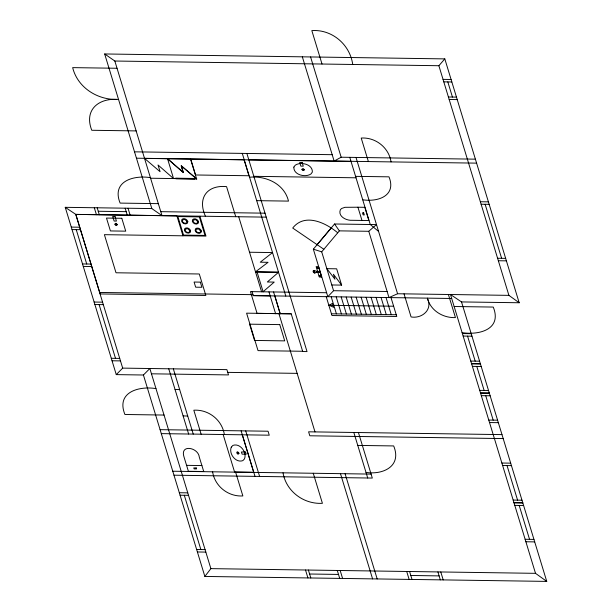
<?xml version="1.0" encoding="UTF-8"?>
<svg xmlns="http://www.w3.org/2000/svg" width="612" height="612" viewBox="0 0 612 612"><rect width="100%" height="100%" fill="white"/><g stroke="black" fill="none" stroke-linecap="round" stroke-linejoin="round"><path stroke-width="0.92" d="M210.88 568.632L149.848 368.516L143.422 375.003L204.859 576.443L210.88 568.632L535.515 573.337L546.753 581.4L461.517 301.923L450.478 294.517L535.515 573.337M313.344 249.183L334.55 223.992L376.487 224.596L368.768 231.29L339.362 230.862L321.705 251.838L333.555 290.708L327.833 296.69L313.344 249.183L321.705 251.838M317.131 244.693L331 228.215M114.834 61.024L161.989 215.631L151.822 208.577L104.667 53.963L114.834 61.024L438.873 65.721L444.809 58.89L519.183 302.756L461.517 301.923M151.822 208.577L65.247 207.323L116.265 374.613L122.683 368.118L226.907 369.633L228.513 374.919L151.455 373.802M262.999 291.802L274.237 282.086L267.337 281.987L278.537 272.279L255.533 271.942M475.386 159.166L341.167 157.223L334.137 161.071L302.343 56.832M519.183 302.756L508.909 295.367L397.578 293.752L388.987 297.577L368.768 231.29M118.544 99.473C98.784 97.645 83.729 109.793 91.769 130.272L136.155 130.914M246.888 153.459L307.025 351.586L302.711 351.525L291.213 313.818L257.071 313.367L250.438 291.618L326.624 292.727M357.936 207.216L344.961 207.315L341.634 208.478L340.387 209.656C337.648 216.411 346.377 220.725 352.091 220.289L368.86 220.534L364.828 207.315L357.936 207.216L361.967 220.435M104.667 53.963L444.809 58.89M117.045 68.269L72.667 67.626C77.479 87.187 96.795 99.68 116.418 99.442M443.034 79.369L451.09 79.484M443.792 81.847L451.847 81.962M448.42 97.002L456.468 97.124M449.17 99.481L457.225 99.603M134.51 151.83L332.194 154.691M136.461 158.202L476.603 163.136M248.847 159.893L351.005 161.377M355.572 176.355L388.98 176.837C396.706 195.741 377.971 202.205 362.725 199.787M253.85 176.317L356.016 177.801M249.551 177.212C266.006 175.606 284.427 183.883 288.489 201.111L256.703 200.652M150.407 177.648C133.378 174.925 111.33 181.427 120.128 203.1L158.34 203.651M174.558 178.383L195.496 178.681M150.583 178.23L196.59 178.895L190.539 159.059L144.531 158.393L160.084 171.72L158.026 164.972L173.548 178.566L167.535 158.73L183.172 172.446L181.137 165.768L196.59 178.895M480.359 201.738L488.407 201.861M481.116 204.224L489.164 204.339M160.78 211.668L265.103 213.183M98.241 211.255L126.202 211.66M65.247 207.323L75.796 214.384L266.312 217.145M75.796 214.384L176.914 215.914L182.98 235.811L104.392 234.671L116.012 272.776L199.29 273.985L205.846 295.481L100.207 293.951L75.796 214.384L122.683 368.118M71.275 227.098L79.713 227.22M72.032 229.577L80.47 229.699M182.965 235.75L205.969 236.079L199.917 216.243M249.497 252.236L272.539 252.572L260.253 262.204L268.071 262.318L255.479 271.85L278.498 272.218M497.594 258.256L505.65 258.379M498.352 260.735L506.399 260.857M82.513 263.94L90.951 264.063M316.458 267.658L318.798 267.696M83.27 266.419L91.708 266.541M319.931 271.399L316.626 271.353L313.91 270.405L313.03 271.047L313.451 272.439L314.736 273.113L316.901 272.241L320.198 272.294M318.982 275.928L321.331 275.997M331.811 284.962L341.626 285.108L336.661 268.813L326.839 268.668L334.948 279.225L333.433 274.252L341.626 285.108M333.555 290.708L387.128 291.488M99.611 292.452L252.963 294.678M252.037 291.641L253.246 295.611L451.694 298.488M454.135 306.505L493.257 307.071C502.245 329.294 479.28 335.384 462.106 332.637M328.843 305.273L393.638 306.214M94.133 302.053L102.571 302.175M94.891 304.531L103.329 304.654M331.436 313.803L396.232 314.736M291.213 313.818L246.598 313.168L258.027 350.622L302.634 351.273M462.389 333.578L471.209 333.701M463.146 336.057L471.967 336.187M470.781 361.072L479.601 361.202M111.285 358.288L119.722 358.41M471.531 363.551L480.351 363.681M471.638 363.888L480.458 364.018M112.042 360.774L120.48 360.896M472.395 366.366L481.216 366.496M227.733 372.364L297.141 373.366M116.265 374.613L143.422 375.003M479.709 390.357L488.529 390.487M480.466 392.835L489.286 392.965M480.573 393.179L489.386 393.302M155.968 388.589C138.618 385.82 115.92 392.284 124.917 414.485L164.039 415.051M175.063 389.523L179.66 389.592M481.323 395.658L490.143 395.788M488.774 420.069L497.594 420.199M183.118 415.938L187.716 415.999M489.531 422.548L498.352 422.678M160.092 429.662L268.048 431.223L269.257 435.193L161.308 433.625M501.985 434.612L308.593 431.812L309.81 435.782L503.202 438.582M357.775 445.414L393.677 445.934C402.023 466.092 383.288 475.027 366.007 472.41M501.871 463.032L510.691 463.154M502.628 465.51L511.448 465.633M186.576 465.342L201.906 465.564L203.72 471.508L188.389 471.286L183.975 456.827C179.806 443.822 198.311 447.456 199.275 457.049L201.906 465.564M172.775 471.225L371.102 474.101M173.984 475.195L372.31 478.071L358.425 432.531M179.331 492.729L187.762 492.851M180.089 495.207L188.519 495.33M513.177 500.081L521.998 500.211M513.927 502.559L522.747 502.689M514.034 502.911L522.855 503.033M514.791 505.382L523.612 505.512M525.127 539.279L533.947 539.409M525.884 541.758L534.704 541.888M196.643 549.492L205.081 549.614M197.401 551.97L205.831 552.093M309.596 574.01L338.505 574.431M410.797 575.479L439.118 575.892M204.859 576.443L546.753 581.4M253.246 295.611L270.175 295.879M337.732 232.797C325.798 222.753 304.722 212.616 292.712 228.047L323.863 249.275M378.576 231.428L370.26 224.512L349.781 157.345M196.827 179.033L181.336 165.798L183.401 172.561L167.78 158.898M334.55 223.992L339.362 230.862M427.421 298.136C430.458 310.59 443.065 318.133 455.443 317.582L448.397 294.487M447.816 81.901L452.444 97.063M485.14 204.278L501.618 258.318M438.873 65.721L508.909 295.367M467.56 336.118L475.187 361.134M476.802 366.435L484.123 390.418M485.737 395.719L493.18 420.138M507.042 465.571L517.584 500.149M519.198 505.451L529.541 539.34M391.053 161.897C388.842 147.591 375.623 137.126 361.21 138.052L368.386 161.568M352.734 64.474C349.949 44.546 332.094 29.2 311.829 30.6L322.019 64.023M404.027 293.844L411.073 316.94C421.446 318.852 432.546 310.246 427.765 299.253M356.008 157.437L397.578 293.752M391.037 297.692L396.767 316.473L331.964 315.532L326.242 296.751M386.05 297.623L391.252 314.667M310.582 56.947L341.167 157.223M381.069 297.547L386.264 314.591M376.082 297.478L381.284 314.522M371.102 297.401L376.296 314.453M366.114 297.333L371.316 314.377M361.134 297.256L366.328 314.308M440.778 571.968L443.203 579.901M356.146 297.187L361.348 314.231M437.909 571.922L440.326 579.855M351.158 297.111L356.36 314.163M346.178 297.042L351.372 314.086M341.19 296.973L346.392 314.017M336.21 296.897L341.404 313.941M331.222 296.828L336.424 313.872M409.589 571.509L412.014 579.449M317.59 271.361L316.136 266.603L318.477 266.633L321.66 277.083L319.326 277.052L317.865 272.256M316.863 271.353L317.131 272.248M406.712 571.47L409.13 579.403M353.82 432.47L367.713 478.003M345.091 473.726L377.183 578.944M340.486 473.657L372.578 578.875M242.283 153.39L285.804 296.086M273.564 291.955L280.227 313.826L274.872 295.925M278.98 313.811L314.996 431.904M268.959 291.886L275.63 313.757M257.063 271.965L263.114 291.802M238.711 216.747L261.584 291.779M235.735 216.702L226.562 186.622C206.833 184.709 197.248 198.372 205.456 216.266M313.252 473.26L322.417 503.309C303.812 504.426 286.179 491.421 283.012 472.824M340.173 570.506L342.59 578.439M337.288 570.461L339.714 578.401M308.379 570.047L310.804 577.98M305.51 570.002L307.928 577.935M245.718 430.902L259.61 476.434M241.12 430.833L255.005 476.366M242.275 434.803L253.72 472.311L234.587 472.036L223.143 434.52M224.352 434.543C222.08 419.924 208.531 409.275 193.82 410.216L201.134 434.206M235.605 472.135L242.857 495.934C228.261 496.875 214.85 486.295 212.601 471.806M128.015 208.233L130.134 215.172M125.146 208.187L127.258 215.133M173.341 368.852L193.239 434.092M168.736 368.791L188.634 434.023M97.186 207.782L99.297 214.728M184.304 495.269L200.858 549.553M94.309 207.743L96.428 214.682M76.248 229.638L86.728 264.002M99.113 304.592L115.507 358.349M187.02 221.513L186.714 222.714C185.038 224.359 181.274 222.041 182.606 219.861L185 219.478L187.02 221.513M187.808 221.59L187.402 223.196C185.161 225.384 180.15 222.286 181.925 219.387C183.868 217.635 187.195 219.28 187.808 221.59M189.835 230.739L189.529 231.94C187.853 233.585 184.09 231.26 185.421 229.087L187.815 228.697L189.835 230.739M190.623 230.816L190.21 232.415C187.976 234.61 182.957 231.512 184.732 228.613C186.683 226.853 190.011 228.505 190.623 230.816M197.76 221.674L197.454 222.875C195.779 224.52 192.015 222.194 193.346 220.022L195.733 219.632L197.76 221.674M198.54 221.751L198.135 223.349C195.901 225.545 190.883 222.447 192.658 219.547C194.608 217.796 197.936 219.433 198.54 221.751M200.591 230.961L200.285 232.162C198.609 233.807 194.845 231.481 196.177 229.309L198.571 228.919L200.591 230.961M201.363 231.007L200.958 232.606C198.724 234.801 193.706 231.703 195.48 228.804C197.431 227.052 200.759 228.689 201.363 231.007M317.574 268.094C318.47 268.722 317.391 267.046 317.574 268.094M293.852 167.099C293.355 174.856 305.373 177.824 310.957 173.976L312.35 172.079C312.839 164.322 300.836 161.354 295.244 165.202L293.852 167.099M313.704 270.802C313.872 274.88 316.136 272.072 313.704 270.802M320.145 275.844L319.785 275.446L320.145 275.844M238.512 453.148L237.992 453.729L237.303 452.505L237.77 452.306L238.512 453.148M238.986 453.255L238.083 454.265L236.913 453.224L236.875 452.123L237.685 451.771L238.986 453.255M231.282 447.135C228.521 453.691 235.819 463.284 242.849 460.629L244.479 458.901C247.24 452.344 239.95 442.759 232.912 445.406L231.282 447.135M116.861 224.558L116.127 225.094L115.255 224.306L115.989 223.778L116.861 224.558M117.458 224.658L116.173 225.591L114.651 224.214L115.943 223.281L117.458 224.658M303.935 169.692L303.116 170.113L302.267 169.486L303.085 169.065L303.935 169.692M304.562 169.769L303.131 170.511L301.639 169.402L303.07 168.667L304.562 169.769M332.454 303.353L329.225 305.281L333.662 307.323L332.454 303.353M244.096 159.809L190.722 159.036L195.588 174.978L248.962 175.751L244.096 159.809M302.137 162.478L299.719 162.44L300.844 166.135L303.261 166.173L302.137 162.478M194.631 178.475L175.69 178.199L175.858 178.758L194.8 179.033L194.631 178.475M363.658 212.831L362.495 212.815L363.138 214.919L364.301 214.934L363.658 212.831M199.351 216.893L177.885 216.587L183.531 235.1L204.997 235.413L199.351 216.893M114.995 216.457L112.692 216.418L114.107 221.047L116.41 221.085L114.995 216.457M121.803 218.285L106.488 218.063L110.412 230.938L125.735 231.16L121.803 218.285M200.331 282.132L194.096 282.04L195.664 287.189L201.899 287.28L200.331 282.132M279.76 324.612L249.589 324.176L254.546 340.44L284.718 340.876L279.76 324.612M245.565 452.061L241.411 452L242.069 454.15L246.223 454.211L245.565 452.061M196.215 467.943L193.775 467.912L194.081 468.907L196.521 468.945L196.215 467.943"/></g></svg>
